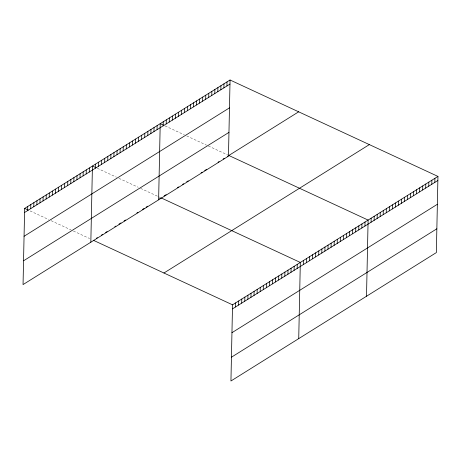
<?xml version="1.0" encoding="UTF-8"?>
<svg xmlns="http://www.w3.org/2000/svg" width="461" height="461" viewBox="0 0 461 461"><rect width="100%" height="100%" fill="white"/><g stroke="black" fill="none" stroke-linecap="round" stroke-linejoin="round"><path stroke-width="0.35" stroke-dasharray="2.31 1.73" d="M165.032 125.893L184.291 134.825M186.699 135.937L206.557 145.152M208.36 145.987L227.619 154.919M97.248 168.265L116.506 177.197M118.909 178.315L138.167 187.247M140.576 188.365L157.426 196.179M158.63 196.738L160.434 197.573M30.063 210.919L48.716 219.574M51.125 220.692L70.982 229.901M73.391 231.019L89.641 238.55"/><path stroke-width="0.69" d="M230.056 80.001L24.646 208.412L23.05 284.587L228.466 156.175L230.056 80.001L437.95 176.413L436.354 252.588L230.944 380.999L232.534 304.825L437.95 176.413M27.643 210.562L27.729 206.482M30.72 208.631L30.806 204.557M33.803 206.707L33.889 202.633M36.886 204.782L36.972 200.708M39.969 202.852L40.049 198.777M43.046 200.927L43.132 196.853M46.129 199.002L46.215 194.928M49.212 197.078L49.292 193.003M52.289 195.147L52.375 191.073M55.372 193.222L55.458 189.148M58.455 191.298L58.541 187.224M61.532 189.373L61.618 185.299M64.615 187.443L64.701 183.369M67.698 185.518L67.784 181.444M70.781 183.593L70.861 179.519M73.858 181.669L73.944 177.589M76.941 179.738L77.027 175.664M80.024 177.813L80.105 173.739M83.101 175.889L83.187 171.815M86.184 173.964L86.27 169.884M89.267 172.034L89.353 167.96M90.834 242.209L92.431 166.035L96.044 167.712M95.427 168.184L95.513 164.11M98.51 166.26L98.596 162.18M101.593 164.329L101.674 160.255M104.67 162.405L104.756 158.33M107.753 160.48L107.839 156.406M110.836 158.555L110.917 154.475M113.913 156.625L114 152.551M116.996 154.7L117.082 150.626M120.079 152.775L120.165 148.701M123.156 150.851L123.243 146.771M126.239 148.92L126.326 144.846M129.322 146.996L129.408 142.922M132.405 145.071L132.486 140.997M135.482 143.141L135.569 139.066M138.565 141.216L138.652 137.142M141.648 139.291L141.729 135.217M144.725 137.366L144.812 133.292M147.808 135.436L147.895 131.362M150.891 133.511L150.978 129.437M153.968 131.587L154.055 127.513M157.051 129.662L157.138 125.588M158.624 199.832L160.221 123.657L163.828 125.334M163.171 125.836L163.257 121.762M166.208 123.94L166.294 119.86M169.245 122.038L169.325 117.964M172.281 120.142L172.362 116.068M175.318 118.241L175.399 114.167M178.355 116.345L178.436 112.271M181.386 114.449L181.473 110.369M184.423 112.547L184.509 108.473M187.46 110.652L187.546 106.577M190.497 108.75L190.583 104.676M193.534 106.854L193.62 102.78M196.57 104.952L196.657 100.878M199.607 103.057L199.694 98.982M202.644 101.161L202.731 97.081M205.681 99.259L205.767 95.185M208.718 97.363L208.804 93.289M211.755 95.462L211.841 91.387M214.791 93.566L214.878 89.492M217.828 91.67L217.915 87.59M220.865 89.768L220.952 85.694M223.902 87.872L223.988 83.798M226.939 85.971L227.025 81.897M235.531 306.974L235.617 302.9M238.614 305.049L238.7 300.975M241.697 303.119L241.783 299.045M244.774 301.194L244.86 297.12M247.857 299.27L247.943 295.196M250.94 297.345L251.026 293.271M254.023 295.415L254.103 291.34M257.1 293.49L257.186 289.416M260.183 291.565L260.269 287.491M263.266 289.641L263.346 285.561M266.343 287.71L266.429 283.636M269.426 285.785L269.512 281.711M272.509 283.861L272.595 279.787M275.586 281.936L275.672 277.856M278.669 280.006L278.755 275.932M281.752 278.081L281.838 274.007M284.829 276.156L284.915 272.082M287.912 274.232L287.998 270.152M290.995 272.301L291.081 268.227M294.078 270.377L294.158 266.302M297.155 268.452L297.241 264.378M298.728 338.628L300.324 262.447L161.039 197.85L159.494 198.812M303.321 264.597L303.407 260.523M306.398 262.672L306.484 258.598M309.481 260.747L309.567 256.673M312.564 258.823L312.65 254.743M315.641 256.892L315.727 252.818M318.724 254.968L318.81 250.893M321.807 253.043L321.893 248.969M324.89 251.112L324.97 247.038M327.967 249.188L328.053 245.114M331.05 247.263L331.136 243.189M334.133 245.338L334.213 241.264M337.21 243.408L337.296 239.334M340.293 241.483L340.379 237.409M343.376 239.559L343.462 235.485M346.453 237.634L346.539 233.56M349.536 235.704L349.622 231.629M352.619 233.779L352.705 229.705M355.702 231.854L355.783 227.78M358.779 229.93L358.865 225.85M361.862 227.999L361.948 223.925M364.945 226.074L365.026 222M366.512 296.25L368.108 220.076L228.823 155.478M371.059 222.248L371.145 218.174M374.096 220.352L374.182 216.278M377.133 218.456L377.219 214.377M380.169 216.555L380.256 212.481M383.206 214.659L383.293 210.585M386.243 212.757L386.33 208.683M389.28 210.861L389.366 206.787M392.317 208.966L392.403 204.886M395.354 207.064L395.44 202.99M398.39 205.168L398.477 201.094M401.427 203.266L401.514 199.192M404.464 201.371L404.551 197.296M407.501 199.475L407.587 195.395M410.538 197.573L410.618 193.499M413.575 195.677L413.655 191.603M416.611 193.776L416.692 189.702M419.643 191.88L419.729 187.806M422.679 189.978L422.766 185.904M425.716 188.082L425.803 184.008M428.753 186.186L428.839 182.107M431.79 184.285L431.876 180.211M434.827 182.389L434.913 178.315M24.56 212.486L229.976 84.075M24.064 236.28L229.474 107.868M23.546 260.793L228.961 132.382M96.332 238.302L97.357 237.657M101.466 235.093L102.492 234.447M105.575 232.523L107.113 231.56M114.818 226.743L115.844 226.103M118.926 224.173L120.978 222.894M124.061 220.963L125.599 220.001M136.9 212.942L137.925 212.296M142.547 209.409L144.091 208.447M146.143 207.162L147.681 206.2M164.116 195.925L166.173 194.64M177.468 187.581L178.493 186.935M182.602 184.371L183.634 183.726M186.711 181.801L188.255 180.839M201.094 172.812L202.12 172.172M204.684 170.564L206.741 169.279M218.036 162.22L219.067 161.575M223.176 159.005L224.202 158.365M227.285 156.44L298.665 111.816M163.932 273.01L369.347 144.598M232.453 308.899L437.864 180.487M231.952 332.692L437.368 204.281M231.439 357.206L436.855 228.794M24.646 208.412L28.254 210.083M93.249 240.227L232.534 304.825"/></g></svg>
